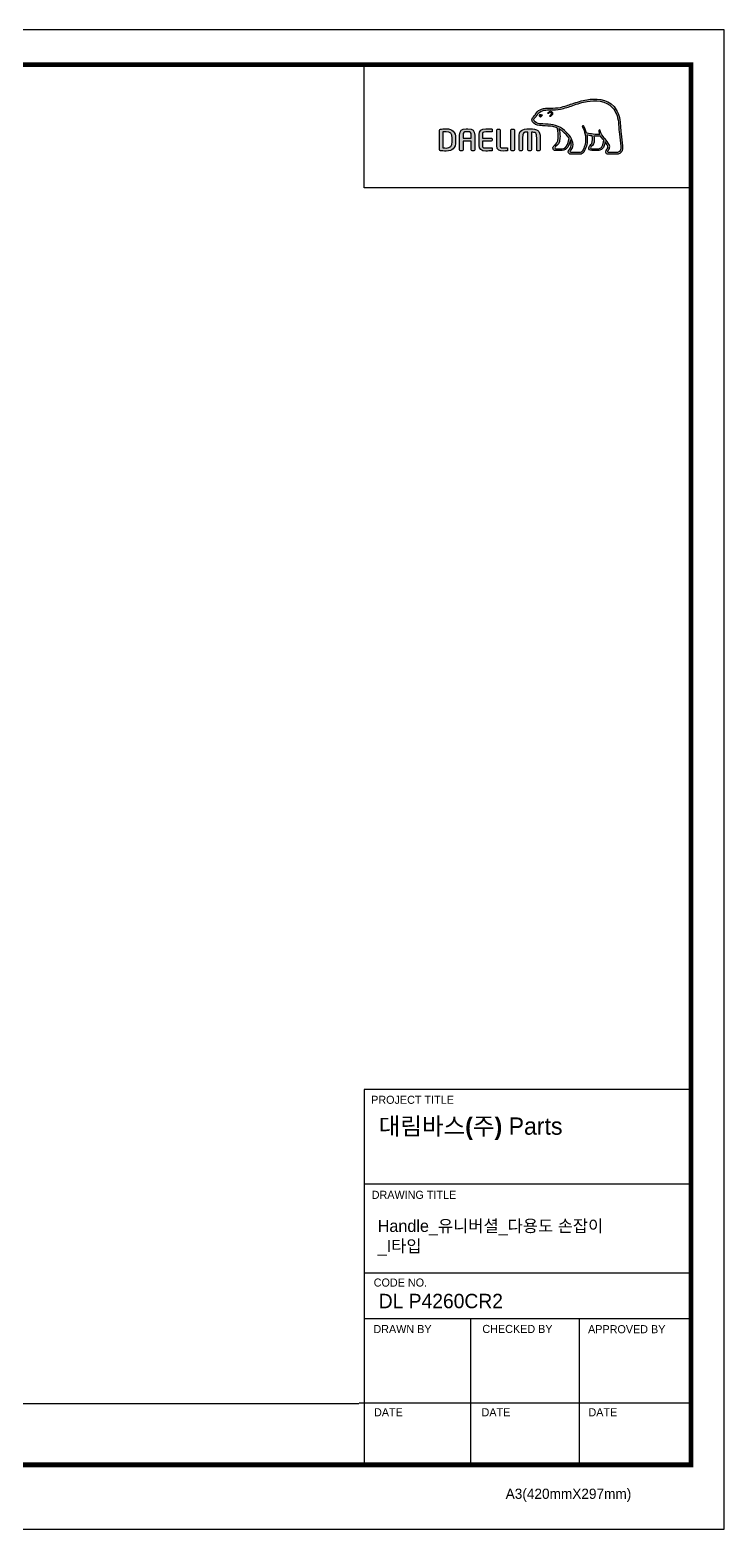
# Model space of a CAD drawing. Extents: x 0 to 3255, y 0 to 2385.
# Drawn here: x 2150 to 3255, y 0 to 2385 of the extents above; entities that cross this region are included whole.
import ezdxf

# ---------------------------------------------------------------- set-up
doc = ezdxf.new("R2010")
doc.units = 0
doc.header["$LTSCALE"] = 10
doc.header["$MEASUREMENT"] = 0
doc.layers.get('0').update_dxf_attribs({"linetype": 'CONTINUOUS'})
doc.layers.add('레이어 1', color=7, linetype='CONTINUOUS')
doc.styles.add('Daelim Dimension', font='')
doc.styles.get('Daelim Dimension').set_extended_font_data('나눔고딕')

msp = doc.modelspace()

# ---------------------------------------------------------------- hatches: boundary and pattern name
at = {"layer": '레이어 1'}
h = msp.add_hatch(color=5, dxfattribs=at)
h.dxf.hatch_style = 1
edge = h.paths.add_edge_path(flags=16)
edge.add_spline(control_points=[(3088.8, 2191.9), (3087.4, 2190.3), (3085.6, 2190.3), (3085.5, 2190.3), (3085.5, 2190.3), (3071.2, 2190.3), (3071.2, 2190.3), (3070.7, 2190.3), (3070.3, 2190.4), (3070, 2190.7), (3069.8, 2190.9), (3069.7, 2191.2), (3069.7, 2191.6), (3069.7, 2192.4), (3070.3, 2193.1), (3070.9, 2193.9), (3071.5, 2194.7), (3072.1, 2195.4), (3072.4, 2196.2), (3073.2, 2198.3), (3073.1, 2200.6), (3072.1, 2202.6), (3070.5, 2206.1), (3068, 2209), (3065.5, 2211.7), (3065.5, 2211.7), (3064.7, 2212.6), (3064.7, 2212.6), (3061.6, 2216.1), (3058.3, 2219.7), (3058, 2224.6), (3058, 2225.6), (3057.5, 2226.2), (3056.9, 2226.2), (3056.9, 2226.2), (3056, 2225.7), (3056, 2225.7), (3055.7, 2225.5), (3055.6, 2225.1), (3055.6, 2224.6), (3055.6, 2224.6), (3055.6, 2224.4), (3055.6, 2224.4), (3055.7, 2222.6), (3056.1, 2220.9), (3056.9, 2219.1), (3056.9, 2219.1), (3057, 2218.9), (3057, 2218.9), (3057, 2218.9), (3056.8, 2218.9), (3056.8, 2218.9), (3047.6, 2218.5), (3038.6, 2220.3), (3036, 2220.9), (3034.3, 2227.4), (3031.7, 2231.8), (3031.6, 2232), (3031.4, 2232.3), (3031, 2232.6), (3030.7, 2232.7), (3030.7, 2232.7), (3030, 2232.6), (3029.9, 2232.5), (3029.8, 2232.4), (3029.7, 2232.3), (3029.4, 2231.9), (3029.4, 2231.9), (3029.3, 2231.5), (3029.3, 2231.5), (3029.3, 2231.5), (3029.6, 2230.7), (3029.6, 2230.7), (3029.8, 2230.3), (3034.5, 2222.1), (3034.5, 2211.2), (3034.5, 2204.4), (3032.7, 2198.1), (3029.2, 2192.3), (3028.4, 2190.9), (3027.3, 2190.3), (3025.7, 2190.3), (3025.7, 2190.3), (3011.6, 2190.3), (3011.6, 2190.3), (3011.1, 2190.3), (3010.1, 2190.6), (3010.1, 2191.6), (3010.1, 2192.2), (3010.7, 2193.1), (3011.5, 2194.1), (3017.4, 2200.6), (3014, 2210.8), (3008.4, 2217.5), (3002.9, 2224), (2994.1, 2232.2), (2982.7, 2234.2), (2978.7, 2234.9), (2972, 2235.3), (2966.7, 2235.6), (2966.7, 2235.6), (2961.3, 2235.9), (2961.3, 2235.9), (2958.5, 2236.1), (2953.9, 2237.8), (2952.5, 2240.5), (2951.9, 2241.6), (2952, 2242.7), (2952.7, 2244), (2953.2, 2244.7), (2953.8, 2245.4), (2954.6, 2246.2), (2955.5, 2247.1), (2956.4, 2248), (2957.1, 2249.3), (2957.1, 2249.3), (2957.4, 2249.7), (2957.4, 2249.7), (2960.1, 2254.9), (2965.7, 2257.6), (2974, 2257.8), (2974, 2257.8), (2978.7, 2257.9), (2978.7, 2257.9), (2983.9, 2257.9), (2989.7, 2257.9), (2994.5, 2259), (3001.3, 2260.4), (3008.1, 2262.7), (3014, 2264.8), (3014, 2264.8), (3014.2, 2264.8), (3014.2, 2264.8), (3021.6, 2267.4), (3029.3, 2270), (3037.1, 2271.3), (3049.6, 2273.3), (3066.8, 2273.3), (3077.6, 2261.1), (3082.6, 2255.5), (3085.7, 2247.8), (3086.7, 2238.1), (3086.7, 2238.1), (3086.7, 2238.2), (3086.7, 2238.2), (3086.7, 2238), (3086.8, 2236.9), (3087.3, 2230.8), (3087.4, 2227.9), (3087.5, 2224.8), (3088.3, 2219.2), (3088.3, 2219.2), (3090.5, 2200.3), (3090.5, 2200.3), (3090.5, 2200.3), (3090.6, 2198), (3090.6, 2198), (3090.6, 2195.3), (3090, 2193.2), (3088.8, 2191.9)], knot_values=[0, 0, 0, 0, 1, 1, 1, 2, 2, 2, 3, 3, 3, 4, 4, 4, 5, 5, 5, 6, 6, 6, 7, 7, 7, 8, 8, 8, 9, 9, 9, 10, 10, 10, 11, 11, 11, 12, 12, 12, 13, 13, 13, 14, 14, 14, 15, 15, 15, 16, 16, 16, 17, 17, 17, 18, 18, 18, 19, 19, 19, 20, 20, 20, 21, 21, 21, 22, 22, 22, 23, 23, 23, 24, 24, 24, 25, 25, 25, 26, 26, 26, 27, 27, 27, 28, 28, 28, 29, 29, 29, 30, 30, 30, 31, 31, 31, 32, 32, 32, 33, 33, 33, 34, 34, 34, 35, 35, 35, 36, 36, 36, 37, 37, 37, 38, 38, 38, 39, 39, 39, 40, 40, 40, 41, 41, 41, 42, 42, 42, 43, 43, 43, 44, 44, 44, 45, 45, 45, 46, 46, 46, 47, 47, 47, 48, 48, 48, 49, 49, 49, 50, 50, 50, 51, 51, 51, 52, 52, 52, 53, 53, 53, 53], degree=3, periodic=0)
edge = h.paths.add_edge_path(flags=16)
edge.add_spline(control_points=[(3055.8, 2195.9), (3055.8, 2195.9), (3044.1, 2195.9), (3044.1, 2195.9), (3043.3, 2195.9), (3042.6, 2196.6), (3042.6, 2197.5), (3042.6, 2198.1), (3043.1, 2198.9), (3043.6, 2199.4), (3046, 2201.7), (3048.4, 2204.8), (3048.4, 2210.7), (3048.4, 2210.7), (3048.3, 2213.4), (3048.3, 2213.5), (3048.3, 2213.5), (3047.8, 2216.1), (3047.8, 2216.1), (3047.8, 2216.1), (3047.8, 2216.2), (3047.8, 2216.2), (3047.8, 2216.2), (3048, 2216.2), (3048, 2216.2), (3050.2, 2216.1), (3054.4, 2215.8), (3058.4, 2216), (3059.4, 2214.4), (3061.1, 2212.3), (3063.5, 2209.5), (3063.4, 2208.1), (3062.2, 2195.9), (3055.8, 2195.9)], knot_values=[0, 0, 0, 0, 1, 1, 1, 2, 2, 2, 3, 3, 3, 4, 4, 4, 5, 5, 5, 6, 6, 6, 7, 7, 7, 8, 8, 8, 9, 9, 9, 10, 10, 10, 11, 11, 11, 11], degree=3, periodic=0)
edge = h.paths.add_edge_path(flags=16)
edge.add_spline(control_points=[(2997.3, 2195.9), (2997.3, 2195.9), (2987.1, 2195.9), (2987.1, 2195.9), (2986.4, 2195.9), (2985.5, 2196.6), (2985.5, 2197.5), (2985.5, 2198.1), (2986, 2198.8), (2986.9, 2199.5), (2989.5, 2201.5), (2993.4, 2204.6), (2993.8, 2213.3), (2993.8, 2213.3), (2993.9, 2215.6), (2993.9, 2215.6), (2993.9, 2219.3), (2993, 2223.7), (2992.2, 2227.6), (2992.2, 2227.6), (2992.1, 2228), (2992.1, 2228), (2992.1, 2228), (2992.4, 2227.8), (2992.4, 2227.8), (2994, 2226.8), (3002.3, 2221.2), (3008.2, 2212.8), (3007.7, 2208.9), (3005.5, 2195.9), (2997.3, 2195.9)], knot_values=[0, 0, 0, 0, 1, 1, 1, 2, 2, 2, 3, 3, 3, 4, 4, 4, 5, 5, 5, 6, 6, 6, 7, 7, 7, 8, 8, 8, 9, 9, 9, 10, 10, 10, 10], degree=3, periodic=0)
edge = h.paths.add_edge_path()
edge.add_spline(control_points=[(3093.4, 2200.6), (3093.4, 2200.6), (3091.2, 2219.6), (3091.2, 2219.6), (3090.4, 2225.2), (3090.3, 2228.3), (3090.2, 2230.9), (3090.2, 2230.9), (3089.6, 2238.4), (3089.6, 2238.4), (3088.5, 2248.7), (3085.2, 2257), (3079.8, 2263), (3068.1, 2276.2), (3049.9, 2276.3), (3036.6, 2274.1), (3028.5, 2272.8), (3020.7, 2270.1), (3013.2, 2267.5), (3013.2, 2267.5), (3013, 2267.5), (3013, 2267.5), (3007.1, 2265.5), (3000.4, 2263.2), (2993.9, 2261.8), (2989.4, 2260.8), (2983.8, 2260.8), (2978.8, 2260.8), (2978.8, 2260.8), (2973.9, 2260.7), (2973.9, 2260.7), (2964.5, 2260.5), (2958, 2257.2), (2954.8, 2251), (2954.8, 2251), (2954.6, 2250.7), (2954.6, 2250.7), (2954.1, 2249.8), (2953.3, 2249), (2952.6, 2248.3), (2951.8, 2247.5), (2950.9, 2246.6), (2950.2, 2245.4), (2949.5, 2244.3), (2949.2, 2243.1), (2949.2, 2242), (2949.2, 2241), (2949.4, 2240), (2949.9, 2239.1), (2951.9, 2235.3), (2957.7, 2233.3), (2961.1, 2233.1), (2961.1, 2233.1), (2966.1, 2232.7), (2966.2, 2232.7), (2971.3, 2232.4), (2978.2, 2232), (2982.2, 2231.3), (2984.5, 2230.9), (2987.2, 2230.1), (2989.7, 2228.9), (2989.8, 2228.3), (2991.1, 2222.6), (2991.1, 2215.6), (2991.1, 2215.6), (2991.1, 2213.4), (2991.1, 2213.4), (2990.7, 2206), (2987.5, 2203.4), (2985.1, 2201.6), (2984.9, 2201.4), (2982.8, 2199.6), (2982.6, 2197.5), (2982.5, 2196.3), (2982.9, 2195.3), (2983.6, 2194.5), (2984.4, 2193.6), (2985.6, 2193.2), (2987.1, 2193.2), (2987.1, 2193.2), (2997.3, 2193.2), (2997.3, 2193.2), (3005, 2193.2), (3008.8, 2201.5), (3009.9, 2209.2), (3009.9, 2209.2), (3010, 2210.3), (3010, 2210.3), (3010, 2210.3), (3010.3, 2209.7), (3010.3, 2209.7), (3011.3, 2207.5), (3011.8, 2204.9), (3011.8, 2203), (3011.8, 2200.2), (3011, 2197.8), (3009.4, 2196), (3009, 2195.6), (3006.9, 2193.5), (3006.9, 2191.4), (3006.9, 2191.4), (3006.9, 2191), (3006.9, 2191), (3007.2, 2188.5), (3009.2, 2187.4), (3011.1, 2187.4), (3011.1, 2187.4), (3025.7, 2187.4), (3025.7, 2187.4), (3028.3, 2187.4), (3030.4, 2188.6), (3031.7, 2190.8), (3035.4, 2196.9), (3037.3, 2203.6), (3037.3, 2210.6), (3037.3, 2212.8), (3037.1, 2215.1), (3036.7, 2217.5), (3036.7, 2217.5), (3036.6, 2217.7), (3036.6, 2217.7), (3036.6, 2217.7), (3036.8, 2217.7), (3036.8, 2217.7), (3038.6, 2217.4), (3041.4, 2216.9), (3044.9, 2216.5), (3044.9, 2216.5), (3045, 2216.5), (3045, 2216.5), (3045, 2216.5), (3045.4, 2213.8), (3045.4, 2213.8), (3045.4, 2213.8), (3045.5, 2213.2), (3045.5, 2213.2), (3045.5, 2213.2), (3045.7, 2210.8), (3045.7, 2210.8), (3045.7, 2205.2), (3043.1, 2202.7), (3041.7, 2201.4), (3041.7, 2201.4), (3039.8, 2199.4), (3039.6, 2197.7), (3039.6, 2197.7), (3039.5, 2197.1), (3039.5, 2197.1), (3039.5, 2196.6), (3039.6, 2195.5), (3040.6, 2194.5), (3041.4, 2193.7), (3042.7, 2193.2), (3044.5, 2193.2), (3044.5, 2193.2), (3055.8, 2193.2), (3055.8, 2193.2), (3062.7, 2193.2), (3064.7, 2202), (3065.6, 2206.9), (3065.6, 2206.9), (3065.6, 2207.4), (3065.6, 2207.4), (3065.6, 2207.4), (3065.9, 2207), (3065.9, 2207), (3067.5, 2205), (3068.8, 2202.7), (3069.5, 2201.3), (3069.9, 2200.6), (3070.1, 2199.8), (3070.1, 2199), (3070.1, 2199), (3069.8, 2197.3), (3069.8, 2197.3), (3069.5, 2196.4), (3068.9, 2195.6), (3068.3, 2194.8), (3067.5, 2193.7), (3066.6, 2192.5), (3066.6, 2191.1), (3066.6, 2191.1), (3066.6, 2190.3), (3066.6, 2190.3), (3067.1, 2188.4), (3068.6, 2187.4), (3071, 2187.4), (3071, 2187.4), (3085.5, 2187.4), (3085.5, 2187.4), (3085.8, 2187.4), (3088.7, 2187.5), (3090.9, 2189.9), (3092.7, 2191.8), (3093.5, 2194.4), (3093.5, 2197.9), (3093.5, 2197.9), (3093.4, 2200.5), (3093.4, 2200.6)], knot_values=[0, 0, 0, 0, 1, 1, 1, 2, 2, 2, 3, 3, 3, 4, 4, 4, 5, 5, 5, 6, 6, 6, 7, 7, 7, 8, 8, 8, 9, 9, 9, 10, 10, 10, 11, 11, 11, 12, 12, 12, 13, 13, 13, 14, 14, 14, 15, 15, 15, 16, 16, 16, 17, 17, 17, 18, 18, 18, 19, 19, 19, 20, 20, 20, 21, 21, 21, 22, 22, 22, 23, 23, 23, 24, 24, 24, 25, 25, 25, 26, 26, 26, 27, 27, 27, 28, 28, 28, 29, 29, 29, 30, 30, 30, 31, 31, 31, 32, 32, 32, 33, 33, 33, 34, 34, 34, 35, 35, 35, 36, 36, 36, 37, 37, 37, 38, 38, 38, 39, 39, 39, 40, 40, 40, 41, 41, 41, 42, 42, 42, 43, 43, 43, 44, 44, 44, 45, 45, 45, 46, 46, 46, 47, 47, 47, 48, 48, 48, 49, 49, 49, 50, 50, 50, 51, 51, 51, 52, 52, 52, 53, 53, 53, 54, 54, 54, 55, 55, 55, 56, 56, 56, 57, 57, 57, 58, 58, 58, 59, 59, 59, 60, 60, 60, 61, 61, 61, 62, 62, 62, 63, 63, 63, 64, 64, 64, 65, 65, 65, 66, 66, 66, 66], degree=3, periodic=0)
edge = h.paths.add_edge_path(flags=0)
edge.add_spline(control_points=[(2960.8, 2249.6), (2960.8, 2249.6), (2963, 2250.6), (2965.6, 2249.6), (2965.6, 2249.6), (2965.9, 2249.4), (2965.5, 2248.8), (2964.2, 2247.1), (2962.9, 2246.8), (2962.9, 2246.8), (2962.9, 2246.8), (2962, 2246.4), (2961.5, 2247.1), (2960.5, 2248.3), (2960.5, 2249), (2960.5, 2249), (2960.5, 2249), (2960.3, 2249.5), (2960.8, 2249.6)], knot_values=[0, 0, 0, 0, 1, 1, 1, 2, 2, 2, 3, 3, 3, 4, 4, 4, 5, 5, 5, 6, 6, 6, 6], degree=3, periodic=0)
edge = h.paths.add_edge_path(flags=0)
edge.add_spline(control_points=[(2974.8, 2253.5), (2974.5, 2253.2), (2974.5, 2252.6), (2974.8, 2252.3), (2975.1, 2252), (2975.7, 2252.1), (2976, 2252.4), (2976.2, 2252.6), (2977.9, 2254.7), (2979.4, 2253.6), (2980, 2253.2), (2980.2, 2252.7), (2980.1, 2251.9), (2980, 2250.8), (2979, 2249.5), (2978.3, 2249), (2977.9, 2248.8), (2977.6, 2248.3), (2977.8, 2247.9), (2978, 2247.4), (2978.5, 2247.3), (2978.9, 2247.5), (2980.2, 2248.1), (2981.8, 2250.1), (2982, 2252), (2982.1, 2253.3), (2981.5, 2254.4), (2980.5, 2255.1), (2978.3, 2256.7), (2975.7, 2254.5), (2974.8, 2253.5)], knot_values=[0, 0, 0, 0, 1, 1, 1, 2, 2, 2, 3, 3, 3, 4, 4, 4, 5, 5, 5, 6, 6, 6, 7, 7, 7, 8, 8, 8, 9, 9, 9, 10, 10, 10, 10], degree=3, periodic=0)
edge = h.paths.add_edge_path(flags=0)
edge.add_spline(control_points=[(2974.5, 2252), (2974.5, 2252), (2974.5, 2252), (2974.5, 2252), (2974.5, 2252), (2974.5, 2252), (2974.5, 2252)], knot_values=[0, 0, 0, 0, 1, 1, 1, 2, 2, 2, 2], degree=3, periodic=0)
h = msp.add_hatch(color=5, dxfattribs=at)
h.dxf.hatch_style = 2
edge = h.paths.add_edge_path()
edge.add_spline(control_points=[(2960.8, 2249.6), (2960.8, 2249.6), (2963, 2250.6), (2965.6, 2249.6), (2965.6, 2249.6), (2965.9, 2249.4), (2965.5, 2248.8), (2964.2, 2247.1), (2962.9, 2246.8), (2962.9, 2246.8), (2962.9, 2246.8), (2962, 2246.4), (2961.5, 2247.1), (2960.5, 2248.3), (2960.5, 2249), (2960.5, 2249), (2960.5, 2249), (2960.3, 2249.5), (2960.8, 2249.6)], knot_values=[0, 0, 0, 0, 1, 1, 1, 2, 2, 2, 3, 3, 3, 4, 4, 4, 5, 5, 5, 6, 6, 6, 6], degree=3, periodic=0)
h = msp.add_hatch(color=5, dxfattribs=at)
h.dxf.hatch_style = 2
edge = h.paths.add_edge_path()
edge.add_spline(control_points=[(2974.8, 2253.5), (2974.5, 2253.2), (2974.5, 2252.6), (2974.8, 2252.3), (2975.1, 2252), (2975.7, 2252.1), (2976, 2252.4), (2976.2, 2252.6), (2977.9, 2254.7), (2979.4, 2253.6), (2980, 2253.2), (2980.2, 2252.7), (2980.1, 2251.9), (2980, 2250.8), (2979, 2249.5), (2978.3, 2249), (2977.9, 2248.8), (2977.6, 2248.3), (2977.8, 2247.9), (2978, 2247.4), (2978.5, 2247.3), (2978.9, 2247.5), (2980.2, 2248.1), (2981.8, 2250.1), (2982, 2252), (2982.1, 2253.3), (2981.5, 2254.4), (2980.5, 2255.1), (2978.3, 2256.7), (2975.7, 2254.5), (2974.8, 2253.5)], knot_values=[0, 0, 0, 0, 1, 1, 1, 2, 2, 2, 3, 3, 3, 4, 4, 4, 5, 5, 5, 6, 6, 6, 7, 7, 7, 8, 8, 8, 9, 9, 9, 10, 10, 10, 10], degree=3, periodic=0)
h = msp.add_hatch(color=5, dxfattribs=at)
h.dxf.hatch_style = 2
edge = h.paths.add_edge_path()
edge.add_spline(control_points=[(2822.1, 2207), (2822.1, 2200.4), (2819.1, 2197.2), (2812.8, 2197.2), (2812.8, 2197.2), (2808.6, 2197.3), (2807.5, 2197.3), (2807.5, 2197.3), (2807.5, 2222.7), (2807.5, 2222.7), (2809.7, 2222.9), (2812.8, 2223), (2812.8, 2223), (2819.2, 2223), (2822.1, 2219.9), (2822.1, 2213.1), (2822.1, 2213.1), (2822.1, 2207), (2822.1, 2207)], knot_values=[0, 0, 0, 0, 1, 1, 1, 2, 2, 2, 3, 3, 3, 4, 4, 4, 5, 5, 5, 6, 6, 6, 6], degree=3, periodic=0)
edge = h.paths.add_edge_path()
edge.add_spline(control_points=[(2812.8, 2227.7), (2809.4, 2227.7), (2804.9, 2227.5), (2803.4, 2227.3), (2802.5, 2227.1), (2801.9, 2226.4), (2801.9, 2225.5), (2801.9, 2225.5), (2801.9, 2194.6), (2801.9, 2194.6), (2801.9, 2193.6), (2802.5, 2193), (2803.5, 2192.8), (2804.9, 2192.6), (2809.3, 2192.4), (2812.8, 2192.4), (2822.5, 2192.4), (2827.6, 2197.5), (2827.6, 2207), (2827.6, 2207), (2827.6, 2213.1), (2827.6, 2213.1), (2827.6, 2222.7), (2822.5, 2227.7), (2812.8, 2227.7)], knot_values=[0, 0, 0, 0, 1, 1, 1, 2, 2, 2, 3, 3, 3, 4, 4, 4, 5, 5, 5, 6, 6, 6, 7, 7, 7, 8, 8, 8, 8], degree=3, periodic=0)
h = msp.add_hatch(color=5, dxfattribs=at)
h.dxf.hatch_style = 2
edge = h.paths.add_edge_path()
edge.add_spline(control_points=[(2852.5, 2213.1), (2852.5, 2213.1), (2839.5, 2213.1), (2839.5, 2213.1), (2839.5, 2213.6), (2839.5, 2217.8), (2839.5, 2217.8), (2839.5, 2222.1), (2840.8, 2222.9), (2844.6, 2222.9), (2844.6, 2222.9), (2847.3, 2222.9), (2847.3, 2222.9), (2851.2, 2222.9), (2852.5, 2222.1), (2852.5, 2217.8), (2852.5, 2217.8), (2852.5, 2213.6), (2852.5, 2213.1)], knot_values=[0, 0, 0, 0, 1, 1, 1, 2, 2, 2, 3, 3, 3, 4, 4, 4, 5, 5, 5, 6, 6, 6, 6], degree=3, periodic=0)
edge = h.paths.add_edge_path()
edge.add_spline(control_points=[(2847.3, 2227.7), (2847.3, 2227.7), (2844.6, 2227.7), (2844.6, 2227.7), (2837.3, 2227.7), (2834, 2224.7), (2834, 2217.8), (2834, 2217.8), (2834, 2194.2), (2834, 2194.2), (2834, 2193.4), (2834.6, 2192.7), (2835.4, 2192.7), (2835.4, 2192.7), (2838, 2192.7), (2838, 2192.7), (2838.9, 2192.7), (2839.5, 2193.5), (2839.5, 2194.2), (2839.5, 2194.2), (2839.5, 2207.8), (2839.5, 2208.3), (2839.5, 2208.3), (2852.5, 2208.3), (2852.5, 2208.3), (2852.5, 2207.8), (2852.5, 2194.2), (2852.5, 2194.2), (2852.5, 2193.4), (2853.2, 2192.7), (2854, 2192.7), (2854, 2192.7), (2856.5, 2192.7), (2856.5, 2192.7), (2857.4, 2192.7), (2858, 2193.5), (2858, 2194.2), (2858, 2194.2), (2858, 2217.8), (2858, 2217.8), (2858, 2224.7), (2854.7, 2227.7), (2847.3, 2227.7)], knot_values=[0, 0, 0, 0, 1, 1, 1, 2, 2, 2, 3, 3, 3, 4, 4, 4, 5, 5, 5, 6, 6, 6, 7, 7, 7, 8, 8, 8, 9, 9, 9, 10, 10, 10, 11, 11, 11, 12, 12, 12, 13, 13, 13, 14, 14, 14, 14], degree=3, periodic=0)
h = msp.add_hatch(color=5, dxfattribs=at)
h.dxf.hatch_style = 2
edge = h.paths.add_edge_path()
edge.add_spline(control_points=[(2865, 2218.7), (2865, 2218.7), (2865, 2201.4), (2865, 2201.4), (2865, 2195.3), (2868.5, 2192.4), (2875.6, 2192.4), (2878.8, 2192.4), (2883, 2192.5), (2884.7, 2192.6), (2884.7, 2192.6), (2885.6, 2192.7), (2885.6, 2192.7), (2885.6, 2192.7), (2885.8, 2192.7), (2885.8, 2192.7), (2885.8, 2192.7), (2885.8, 2197.4), (2885.8, 2197.4), (2885.8, 2197.4), (2875.6, 2197.4), (2875.6, 2197.4), (2870.5, 2197.4), (2870.5, 2198.8), (2870.5, 2201.4), (2870.5, 2201.4), (2870.5, 2207.8), (2870.5, 2208.3), (2871.1, 2208.3), (2884.2, 2208.3), (2884.2, 2208.3), (2885.1, 2208.3), (2885.8, 2209), (2885.8, 2209.9), (2885.8, 2209.9), (2885.8, 2211.6), (2885.8, 2211.6), (2885.8, 2212.4), (2885.1, 2213.1), (2884.2, 2213.1), (2884.2, 2213.1), (2871.1, 2213.1), (2870.5, 2213.1), (2870.5, 2213.6), (2870.5, 2218.7), (2870.5, 2218.7), (2870.5, 2221.3), (2870.5, 2222.8), (2875.6, 2222.8), (2875.6, 2222.8), (2885.8, 2222.7), (2885.8, 2222.7), (2885.8, 2222.7), (2885.8, 2227.4), (2885.8, 2227.4), (2885.8, 2227.4), (2884.7, 2227.5), (2884.7, 2227.5), (2882.7, 2227.6), (2878.2, 2227.7), (2875.6, 2227.7), (2868.5, 2227.7), (2865, 2224.8), (2865, 2218.7)], knot_values=[0, 0, 0, 0, 1, 1, 1, 2, 2, 2, 3, 3, 3, 4, 4, 4, 5, 5, 5, 6, 6, 6, 7, 7, 7, 8, 8, 8, 9, 9, 9, 10, 10, 10, 11, 11, 11, 12, 12, 12, 13, 13, 13, 14, 14, 14, 15, 15, 15, 16, 16, 16, 17, 17, 17, 18, 18, 18, 19, 19, 19, 20, 20, 20, 21, 21, 21, 21], degree=3, periodic=0)
h = msp.add_hatch(color=5, dxfattribs=at)
h.dxf.hatch_style = 2
edge = h.paths.add_edge_path()
edge.add_spline(control_points=[(2894.7, 2227.4), (2893.8, 2227.4), (2893.1, 2226.7), (2893.1, 2225.9), (2893.1, 2225.9), (2893.1, 2201.4), (2893.1, 2201.4), (2893.1, 2193.4), (2898.5, 2192.4), (2903.3, 2192.4), (2906.8, 2192.4), (2907.7, 2192.5), (2908.7, 2192.7), (2908.7, 2192.7), (2909.3, 2192.8), (2909.3, 2192.8), (2909.3, 2192.8), (2910.1, 2192.9), (2910.1, 2192.9), (2910.1, 2192.9), (2910.3, 2192.9), (2910.3, 2192.9), (2910.3, 2192.9), (2910.3, 2197.4), (2910.3, 2197.4), (2910.3, 2197.4), (2903.3, 2197.4), (2903.3, 2197.4), (2898.6, 2197.4), (2898.6, 2199.1), (2898.6, 2200.9), (2898.6, 2200.9), (2898.6, 2225.9), (2898.6, 2225.9), (2898.6, 2226.7), (2897.9, 2227.4), (2897, 2227.4), (2897, 2227.4), (2894.7, 2227.4), (2894.7, 2227.4)], knot_values=[0, 0, 0, 0, 1, 1, 1, 2, 2, 2, 3, 3, 3, 4, 4, 4, 5, 5, 5, 6, 6, 6, 7, 7, 7, 8, 8, 8, 9, 9, 9, 10, 10, 10, 11, 11, 11, 12, 12, 12, 13, 13, 13, 13], degree=3, periodic=0)
h = msp.add_hatch(color=5, dxfattribs=at)
h.dxf.hatch_style = 2
edge = h.paths.add_edge_path()
edge.add_spline(control_points=[(2917.1, 2227.4), (2916.2, 2227.4), (2915.7, 2226.7), (2915.7, 2225.9), (2915.7, 2225.9), (2915.7, 2194.2), (2915.7, 2194.2), (2915.7, 2193.4), (2916.3, 2192.7), (2917.1, 2192.7), (2917.1, 2192.7), (2919.7, 2192.7), (2919.7, 2192.7), (2920.6, 2192.7), (2921.2, 2193.5), (2921.2, 2194.2), (2921.2, 2194.2), (2921.2, 2225.9), (2921.2, 2225.9), (2921.2, 2226.8), (2920.5, 2227.4), (2919.7, 2227.4), (2919.7, 2227.4), (2917.1, 2227.4), (2917.1, 2227.4)], knot_values=[0, 0, 0, 0, 1, 1, 1, 2, 2, 2, 3, 3, 3, 4, 4, 4, 5, 5, 5, 6, 6, 6, 7, 7, 7, 8, 8, 8, 8], degree=3, periodic=0)
h = msp.add_hatch(color=5, dxfattribs=at)
h.dxf.hatch_style = 2
edge = h.paths.add_edge_path()
edge.add_spline(control_points=[(2928.6, 2213.7), (2928.6, 2213.7), (2928.6, 2194.2), (2928.6, 2194.2), (2928.6, 2193.4), (2929.3, 2192.7), (2930.1, 2192.7), (2930.1, 2192.7), (2932.7, 2192.7), (2932.7, 2192.7), (2933.6, 2192.7), (2934.2, 2193.5), (2934.2, 2194.2), (2934.2, 2194.2), (2934.2, 2213.3), (2934.2, 2213.3), (2934.2, 2221.7), (2935.6, 2222.5), (2942.7, 2222.5), (2942.7, 2222), (2942.7, 2194.2), (2942.7, 2194.2), (2942.7, 2193.4), (2943.3, 2192.7), (2944.1, 2192.7), (2944.1, 2192.7), (2946.7, 2192.7), (2946.7, 2192.7), (2947.6, 2192.7), (2948.2, 2193.5), (2948.2, 2194.2), (2948.2, 2194.2), (2948.2, 2221.9), (2948.2, 2222.4), (2951.5, 2222.4), (2953.8, 2222.1), (2955.1, 2220.9), (2956.4, 2219.6), (2956.7, 2217.1), (2956.7, 2213.3), (2956.7, 2213.3), (2956.7, 2194.2), (2956.7, 2194.2), (2956.7, 2193.4), (2957.4, 2192.7), (2958.2, 2192.7), (2958.2, 2192.7), (2960.8, 2192.7), (2960.8, 2192.7), (2961.7, 2192.7), (2962.2, 2193.5), (2962.2, 2194.2), (2962.2, 2194.2), (2962.2, 2213.7), (2962.2, 2213.7), (2962.2, 2225.6), (2958.1, 2227.6), (2945.5, 2227.6), (2932.8, 2227.6), (2928.6, 2225.6), (2928.6, 2213.7)], knot_values=[0, 0, 0, 0, 1, 1, 1, 2, 2, 2, 3, 3, 3, 4, 4, 4, 5, 5, 5, 6, 6, 6, 7, 7, 7, 8, 8, 8, 9, 9, 9, 10, 10, 10, 11, 11, 11, 12, 12, 12, 13, 13, 13, 14, 14, 14, 15, 15, 15, 16, 16, 16, 17, 17, 17, 18, 18, 18, 19, 19, 19, 20, 20, 20, 20], degree=3, periodic=0)

# ---------------------------------------------------------------- linework, layer by layer
at = {"color": 5, "ltscale": 0.5}
for p, q in [((2682.1, 2133.7), (2682.1, 2329.6)), ((2682.1, 699.1), (2682.1, 99))]:
    msp.add_line(p, q, dxfattribs=at)
at = {"color": 5}
for p, q in [((2996.9, 2193.2), (2996.9, 2193.2)), ((52.3, 199.8), (2673.3, 199.8))]:
    msp.add_line(p, q, dxfattribs=at)
at = {"color": 5, "ltscale": 40}
for p, q in [((3202.3, 2133.7), (2682.1, 2133.7)), ((3202.3, 699.1), (2682.1, 699.1)), ((3202.3, 548.8), (2682.1, 548.8)), ((3202.3, 548.8), (2682.1, 548.8)), ((3202.3, 407.3), (2682.1, 407.3)), ((3202.3, 407.3), (2682.1, 407.3)), ((3202.3, 334.4), (2682.1, 334.4)), ((3202.3, 334.4), (2682.1, 334.4)), ((2851.1, 334.4), (2851.1, 102.1)), ((3024.5, 334.4), (3024.5, 102.1)), ((3202.3, 200.2), (2673.9, 200.2)), ((3202.3, 200.2), (2686.2, 200.2)), ((3202.3, 102.1), (2756.5, 102.1))]:
    msp.add_line(p, q, dxfattribs=at)
at = {"ltscale": 0.5}
msp.add_lwpolyline([(0, 0), (3255, 0), (3255, 2385), (0, 2385)], close=True, dxfattribs=at)
at = {"color": 5, "linetype": 'ByBlock', "lineweight": 200, "const_width": 7.5}
msp.add_lwpolyline([(52.3, 102.1), (3202.3, 102.1), (3202.3, 2329.6), (52.3, 2329.6)], close=True, dxfattribs=at)
at = {"layer": '레이어 1', "color": 5}
for points, knots in [([(3093.4, 2200.6), (3093.4, 2200.6), (3091.2, 2219.6), (3091.2, 2219.6), (3090.4, 2225.2), (3090.3, 2228.3), (3090.2, 2230.9), (3090.2, 2230.9), (3089.6, 2238.4), (3089.6, 2238.4), (3088.5, 2248.7), (3085.2, 2257), (3079.8, 2263), (3068.1, 2276.2), (3049.9, 2276.3), (3036.6, 2274.1), (3028.5, 2272.8), (3020.7, 2270.1), (3013.2, 2267.5), (3013.2, 2267.5), (3013, 2267.5), (3013, 2267.5), (3007.1, 2265.5), (3000.4, 2263.2), (2993.9, 2261.8), (2989.4, 2260.8), (2983.8, 2260.8), (2978.8, 2260.8), (2978.8, 2260.8), (2973.9, 2260.7), (2973.9, 2260.7), (2964.5, 2260.5), (2958, 2257.2), (2954.8, 2251), (2954.8, 2251), (2954.6, 2250.7), (2954.6, 2250.7), (2954.1, 2249.8), (2953.3, 2249), (2952.6, 2248.3), (2951.8, 2247.5), (2950.9, 2246.6), (2950.2, 2245.4), (2949.5, 2244.3), (2949.2, 2243.1), (2949.2, 2242), (2949.2, 2241), (2949.4, 2240), (2949.9, 2239.1), (2951.9, 2235.3), (2957.7, 2233.3), (2961.1, 2233.1), (2961.1, 2233.1), (2966.1, 2232.7), (2966.2, 2232.7), (2971.3, 2232.4), (2978.2, 2232), (2982.2, 2231.3), (2984.5, 2230.9), (2987.2, 2230.1), (2989.7, 2228.9), (2989.8, 2228.3), (2991.1, 2222.6), (2991.1, 2215.6), (2991.1, 2215.6), (2991.1, 2213.4), (2991.1, 2213.4), (2990.7, 2206), (2987.5, 2203.4), (2985.1, 2201.6), (2984.9, 2201.4), (2982.8, 2199.6), (2982.6, 2197.5), (2982.5, 2196.3), (2982.9, 2195.3), (2983.6, 2194.5), (2984.4, 2193.6), (2985.6, 2193.2), (2987.1, 2193.2), (2987.1, 2193.2), (2997.3, 2193.2), (2997.3, 2193.2), (3005, 2193.2), (3008.8, 2201.5), (3009.9, 2209.2), (3009.9, 2209.2), (3010, 2210.3), (3010, 2210.3), (3010, 2210.3), (3010.3, 2209.7), (3010.3, 2209.7), (3011.3, 2207.5), (3011.8, 2204.9), (3011.8, 2203), (3011.8, 2200.2), (3011, 2197.8), (3009.4, 2196), (3009, 2195.6), (3006.9, 2193.5), (3006.9, 2191.4), (3006.9, 2191.4), (3006.9, 2191), (3006.9, 2191), (3007.2, 2188.5), (3009.2, 2187.4), (3011.1, 2187.4), (3011.1, 2187.4), (3025.7, 2187.4), (3025.7, 2187.4), (3028.3, 2187.4), (3030.4, 2188.6), (3031.7, 2190.8), (3035.4, 2196.9), (3037.3, 2203.6), (3037.3, 2210.6), (3037.3, 2212.8), (3037.1, 2215.1), (3036.7, 2217.5), (3036.7, 2217.5), (3036.6, 2217.7), (3036.6, 2217.7), (3036.6, 2217.7), (3036.8, 2217.7), (3036.8, 2217.7), (3038.6, 2217.4), (3041.4, 2216.9), (3044.9, 2216.5), (3044.9, 2216.5), (3045, 2216.5), (3045, 2216.5), (3045, 2216.5), (3045.4, 2213.8), (3045.4, 2213.8), (3045.4, 2213.8), (3045.5, 2213.2), (3045.5, 2213.2), (3045.5, 2213.2), (3045.7, 2210.8), (3045.7, 2210.8), (3045.7, 2205.2), (3043.1, 2202.7), (3041.7, 2201.4), (3041.7, 2201.4), (3039.8, 2199.4), (3039.6, 2197.7), (3039.6, 2197.7), (3039.5, 2197.1), (3039.5, 2197.1), (3039.5, 2196.6), (3039.6, 2195.5), (3040.6, 2194.5), (3041.4, 2193.7), (3042.7, 2193.2), (3044.5, 2193.2), (3044.5, 2193.2), (3055.8, 2193.2), (3055.8, 2193.2), (3062.7, 2193.2), (3064.7, 2202), (3065.6, 2206.9), (3065.6, 2206.9), (3065.6, 2207.4), (3065.6, 2207.4), (3065.6, 2207.4), (3065.9, 2207), (3065.9, 2207), (3067.5, 2205), (3068.8, 2202.7), (3069.5, 2201.3), (3069.9, 2200.6), (3070.1, 2199.8), (3070.1, 2199), (3070.1, 2199), (3069.8, 2197.3), (3069.8, 2197.3), (3069.5, 2196.4), (3068.9, 2195.6), (3068.3, 2194.8), (3067.5, 2193.7), (3066.6, 2192.5), (3066.6, 2191.1), (3066.6, 2191.1), (3066.6, 2190.3), (3066.6, 2190.3), (3067.1, 2188.4), (3068.6, 2187.4), (3071, 2187.4), (3071, 2187.4), (3085.5, 2187.4), (3085.5, 2187.4), (3085.8, 2187.4), (3088.7, 2187.5), (3090.9, 2189.9), (3092.7, 2191.8), (3093.5, 2194.4), (3093.5, 2197.9), (3093.5, 2197.9), (3093.4, 2200.5), (3093.4, 2200.6)], [0, 0, 0, 0, 1, 1, 1, 2, 2, 2, 3, 3, 3, 4, 4, 4, 5, 5, 5, 6, 6, 6, 7, 7, 7, 8, 8, 8, 9, 9, 9, 10, 10, 10, 11, 11, 11, 12, 12, 12, 13, 13, 13, 14, 14, 14, 15, 15, 15, 16, 16, 16, 17, 17, 17, 18, 18, 18, 19, 19, 19, 20, 20, 20, 21, 21, 21, 22, 22, 22, 23, 23, 23, 24, 24, 24, 25, 25, 25, 26, 26, 26, 27, 27, 27, 28, 28, 28, 29, 29, 29, 30, 30, 30, 31, 31, 31, 32, 32, 32, 33, 33, 33, 34, 34, 34, 35, 35, 35, 36, 36, 36, 37, 37, 37, 38, 38, 38, 39, 39, 39, 40, 40, 40, 41, 41, 41, 42, 42, 42, 43, 43, 43, 44, 44, 44, 45, 45, 45, 46, 46, 46, 47, 47, 47, 48, 48, 48, 49, 49, 49, 50, 50, 50, 51, 51, 51, 52, 52, 52, 53, 53, 53, 54, 54, 54, 55, 55, 55, 56, 56, 56, 57, 57, 57, 58, 58, 58, 59, 59, 59, 60, 60, 60, 61, 61, 61, 62, 62, 62, 63, 63, 63, 64, 64, 64, 65, 65, 65, 66, 66, 66, 66]), ([(2960.8, 2249.6), (2960.8, 2249.6), (2963, 2250.6), (2965.6, 2249.6), (2965.6, 2249.6), (2965.9, 2249.4), (2965.5, 2248.8), (2964.2, 2247.1), (2962.9, 2246.8), (2962.9, 2246.8), (2962.9, 2246.8), (2962, 2246.4), (2961.5, 2247.1), (2960.5, 2248.3), (2960.5, 2249), (2960.5, 2249), (2960.5, 2249), (2960.3, 2249.5), (2960.8, 2249.6)], [0, 0, 0, 0, 1, 1, 1, 2, 2, 2, 3, 3, 3, 4, 4, 4, 5, 5, 5, 6, 6, 6, 6]), ([(2974.8, 2253.5), (2974.5, 2253.2), (2974.5, 2252.6), (2974.8, 2252.3), (2975.1, 2252), (2975.7, 2252.1), (2976, 2252.4), (2976.2, 2252.6), (2977.9, 2254.7), (2979.4, 2253.6), (2980, 2253.2), (2980.2, 2252.7), (2980.1, 2251.9), (2980, 2250.8), (2979, 2249.5), (2978.3, 2249), (2977.9, 2248.8), (2977.6, 2248.3), (2977.8, 2247.9), (2978, 2247.4), (2978.5, 2247.3), (2978.9, 2247.5), (2980.2, 2248.1), (2981.8, 2250.1), (2982, 2252), (2982.1, 2253.3), (2981.5, 2254.4), (2980.5, 2255.1), (2978.3, 2256.7), (2975.7, 2254.5), (2974.8, 2253.5)], [0, 0, 0, 0, 1, 1, 1, 2, 2, 2, 3, 3, 3, 4, 4, 4, 5, 5, 5, 6, 6, 6, 7, 7, 7, 8, 8, 8, 9, 9, 9, 10, 10, 10, 10]), ([(2974.5, 2252), (2974.5, 2252), (2974.5, 2252), (2974.5, 2252), (2974.5, 2252), (2974.5, 2252), (2974.5, 2252)], [0, 0, 0, 0, 1, 1, 1, 2, 2, 2, 2]), ([(2812.8, 2227.7), (2809.4, 2227.7), (2804.9, 2227.5), (2803.4, 2227.3), (2802.5, 2227.1), (2801.9, 2226.4), (2801.9, 2225.5), (2801.9, 2225.5), (2801.9, 2194.6), (2801.9, 2194.6), (2801.9, 2193.6), (2802.5, 2193), (2803.5, 2192.8), (2804.9, 2192.6), (2809.3, 2192.4), (2812.8, 2192.4), (2822.5, 2192.4), (2827.6, 2197.5), (2827.6, 2207), (2827.6, 2207), (2827.6, 2213.1), (2827.6, 2213.1), (2827.6, 2222.7), (2822.5, 2227.7), (2812.8, 2227.7)], [0, 0, 0, 0, 1, 1, 1, 2, 2, 2, 3, 3, 3, 4, 4, 4, 5, 5, 5, 6, 6, 6, 7, 7, 7, 8, 8, 8, 8]), ([(2822.1, 2207), (2822.1, 2200.4), (2819.1, 2197.2), (2812.8, 2197.2), (2812.8, 2197.2), (2808.6, 2197.3), (2807.5, 2197.3), (2807.5, 2197.3), (2807.5, 2222.7), (2807.5, 2222.7), (2809.7, 2222.9), (2812.8, 2223), (2812.8, 2223), (2819.2, 2223), (2822.1, 2219.9), (2822.1, 2213.1), (2822.1, 2213.1), (2822.1, 2207), (2822.1, 2207)], [0, 0, 0, 0, 1, 1, 1, 2, 2, 2, 3, 3, 3, 4, 4, 4, 5, 5, 5, 6, 6, 6, 6]), ([(2847.3, 2227.7), (2847.3, 2227.7), (2844.6, 2227.7), (2844.6, 2227.7), (2837.3, 2227.7), (2834, 2224.7), (2834, 2217.8), (2834, 2217.8), (2834, 2194.2), (2834, 2194.2), (2834, 2193.4), (2834.6, 2192.7), (2835.4, 2192.7), (2835.4, 2192.7), (2838, 2192.7), (2838, 2192.7), (2838.9, 2192.7), (2839.5, 2193.5), (2839.5, 2194.2), (2839.5, 2194.2), (2839.5, 2207.8), (2839.5, 2208.3), (2839.5, 2208.3), (2852.5, 2208.3), (2852.5, 2208.3), (2852.5, 2207.8), (2852.5, 2194.2), (2852.5, 2194.2), (2852.5, 2193.4), (2853.2, 2192.7), (2854, 2192.7), (2854, 2192.7), (2856.5, 2192.7), (2856.5, 2192.7), (2857.4, 2192.7), (2858, 2193.5), (2858, 2194.2), (2858, 2194.2), (2858, 2217.8), (2858, 2217.8), (2858, 2224.7), (2854.7, 2227.7), (2847.3, 2227.7)], [0, 0, 0, 0, 1, 1, 1, 2, 2, 2, 3, 3, 3, 4, 4, 4, 5, 5, 5, 6, 6, 6, 7, 7, 7, 8, 8, 8, 9, 9, 9, 10, 10, 10, 11, 11, 11, 12, 12, 12, 13, 13, 13, 14, 14, 14, 14]), ([(2852.5, 2213.1), (2852.5, 2213.1), (2839.5, 2213.1), (2839.5, 2213.1), (2839.5, 2213.6), (2839.5, 2217.8), (2839.5, 2217.8), (2839.5, 2222.1), (2840.8, 2222.9), (2844.6, 2222.9), (2844.6, 2222.9), (2847.3, 2222.9), (2847.3, 2222.9), (2851.2, 2222.9), (2852.5, 2222.1), (2852.5, 2217.8), (2852.5, 2217.8), (2852.5, 2213.6), (2852.5, 2213.1)], [0, 0, 0, 0, 1, 1, 1, 2, 2, 2, 3, 3, 3, 4, 4, 4, 5, 5, 5, 6, 6, 6, 6]), ([(2865, 2218.7), (2865, 2218.7), (2865, 2201.4), (2865, 2201.4), (2865, 2195.3), (2868.5, 2192.4), (2875.6, 2192.4), (2878.8, 2192.4), (2883, 2192.5), (2884.7, 2192.6), (2884.7, 2192.6), (2885.6, 2192.7), (2885.6, 2192.7), (2885.6, 2192.7), (2885.8, 2192.7), (2885.8, 2192.7), (2885.8, 2192.7), (2885.8, 2197.4), (2885.8, 2197.4), (2885.8, 2197.4), (2875.6, 2197.4), (2875.6, 2197.4), (2870.5, 2197.4), (2870.5, 2198.8), (2870.5, 2201.4), (2870.5, 2201.4), (2870.5, 2207.8), (2870.5, 2208.3), (2871.1, 2208.3), (2884.2, 2208.3), (2884.2, 2208.3), (2885.1, 2208.3), (2885.8, 2209), (2885.8, 2209.9), (2885.8, 2209.9), (2885.8, 2211.6), (2885.8, 2211.6), (2885.8, 2212.4), (2885.1, 2213.1), (2884.2, 2213.1), (2884.2, 2213.1), (2871.1, 2213.1), (2870.5, 2213.1), (2870.5, 2213.6), (2870.5, 2218.7), (2870.5, 2218.7), (2870.5, 2221.3), (2870.5, 2222.8), (2875.6, 2222.8), (2875.6, 2222.8), (2885.8, 2222.7), (2885.8, 2222.7), (2885.8, 2222.7), (2885.8, 2227.4), (2885.8, 2227.4), (2885.8, 2227.4), (2884.7, 2227.5), (2884.7, 2227.5), (2882.7, 2227.6), (2878.2, 2227.7), (2875.6, 2227.7), (2868.5, 2227.7), (2865, 2224.8), (2865, 2218.7)], [0, 0, 0, 0, 1, 1, 1, 2, 2, 2, 3, 3, 3, 4, 4, 4, 5, 5, 5, 6, 6, 6, 7, 7, 7, 8, 8, 8, 9, 9, 9, 10, 10, 10, 11, 11, 11, 12, 12, 12, 13, 13, 13, 14, 14, 14, 15, 15, 15, 16, 16, 16, 17, 17, 17, 18, 18, 18, 19, 19, 19, 20, 20, 20, 21, 21, 21, 21]), ([(2894.7, 2227.4), (2893.8, 2227.4), (2893.1, 2226.7), (2893.1, 2225.9), (2893.1, 2225.9), (2893.1, 2201.4), (2893.1, 2201.4), (2893.1, 2193.4), (2898.5, 2192.4), (2903.3, 2192.4), (2906.8, 2192.4), (2907.7, 2192.5), (2908.7, 2192.7), (2908.7, 2192.7), (2909.3, 2192.8), (2909.3, 2192.8), (2909.3, 2192.8), (2910.1, 2192.9), (2910.1, 2192.9), (2910.1, 2192.9), (2910.3, 2192.9), (2910.3, 2192.9), (2910.3, 2192.9), (2910.3, 2197.4), (2910.3, 2197.4), (2910.3, 2197.4), (2903.3, 2197.4), (2903.3, 2197.4), (2898.6, 2197.4), (2898.6, 2199.1), (2898.6, 2200.9), (2898.6, 2200.9), (2898.6, 2225.9), (2898.6, 2225.9), (2898.6, 2226.7), (2897.9, 2227.4), (2897, 2227.4), (2897, 2227.4), (2894.7, 2227.4), (2894.7, 2227.4)], [0, 0, 0, 0, 1, 1, 1, 2, 2, 2, 3, 3, 3, 4, 4, 4, 5, 5, 5, 6, 6, 6, 7, 7, 7, 8, 8, 8, 9, 9, 9, 10, 10, 10, 11, 11, 11, 12, 12, 12, 13, 13, 13, 13]), ([(2917.1, 2227.4), (2916.2, 2227.4), (2915.7, 2226.7), (2915.7, 2225.9), (2915.7, 2225.9), (2915.7, 2194.2), (2915.7, 2194.2), (2915.7, 2193.4), (2916.3, 2192.7), (2917.1, 2192.7), (2917.1, 2192.7), (2919.7, 2192.7), (2919.7, 2192.7), (2920.6, 2192.7), (2921.2, 2193.5), (2921.2, 2194.2), (2921.2, 2194.2), (2921.2, 2225.9), (2921.2, 2225.9), (2921.2, 2226.8), (2920.5, 2227.4), (2919.7, 2227.4), (2919.7, 2227.4), (2917.1, 2227.4), (2917.1, 2227.4)], [0, 0, 0, 0, 1, 1, 1, 2, 2, 2, 3, 3, 3, 4, 4, 4, 5, 5, 5, 6, 6, 6, 7, 7, 7, 8, 8, 8, 8]), ([(2928.6, 2213.7), (2928.6, 2213.7), (2928.6, 2194.2), (2928.6, 2194.2), (2928.6, 2193.4), (2929.3, 2192.7), (2930.1, 2192.7), (2930.1, 2192.7), (2932.7, 2192.7), (2932.7, 2192.7), (2933.6, 2192.7), (2934.2, 2193.5), (2934.2, 2194.2), (2934.2, 2194.2), (2934.2, 2213.3), (2934.2, 2213.3), (2934.2, 2221.7), (2935.6, 2222.5), (2942.7, 2222.5), (2942.7, 2222), (2942.7, 2194.2), (2942.7, 2194.2), (2942.7, 2193.4), (2943.3, 2192.7), (2944.1, 2192.7), (2944.1, 2192.7), (2946.7, 2192.7), (2946.7, 2192.7), (2947.6, 2192.7), (2948.2, 2193.5), (2948.2, 2194.2), (2948.2, 2194.2), (2948.2, 2221.9), (2948.2, 2222.4), (2951.5, 2222.4), (2953.8, 2222.1), (2955.1, 2220.9), (2956.4, 2219.6), (2956.7, 2217.1), (2956.7, 2213.3), (2956.7, 2213.3), (2956.7, 2194.2), (2956.7, 2194.2), (2956.7, 2193.4), (2957.4, 2192.7), (2958.2, 2192.7), (2958.2, 2192.7), (2960.8, 2192.7), (2960.8, 2192.7), (2961.7, 2192.7), (2962.2, 2193.5), (2962.2, 2194.2), (2962.2, 2194.2), (2962.2, 2213.7), (2962.2, 2213.7), (2962.2, 2225.6), (2958.1, 2227.6), (2945.5, 2227.6), (2932.8, 2227.6), (2928.6, 2225.6), (2928.6, 2213.7)], [0, 0, 0, 0, 1, 1, 1, 2, 2, 2, 3, 3, 3, 4, 4, 4, 5, 5, 5, 6, 6, 6, 7, 7, 7, 8, 8, 8, 9, 9, 9, 10, 10, 10, 11, 11, 11, 12, 12, 12, 13, 13, 13, 14, 14, 14, 15, 15, 15, 16, 16, 16, 17, 17, 17, 18, 18, 18, 19, 19, 19, 20, 20, 20, 20]), ([(2997.3, 2195.9), (2997.3, 2195.9), (2987.1, 2195.9), (2987.1, 2195.9), (2986.4, 2195.9), (2985.5, 2196.6), (2985.5, 2197.5), (2985.5, 2198.1), (2986, 2198.8), (2986.9, 2199.5), (2989.5, 2201.5), (2993.4, 2204.6), (2993.8, 2213.3), (2993.8, 2213.3), (2993.9, 2215.6), (2993.9, 2215.6), (2993.9, 2219.3), (2993, 2223.7), (2992.2, 2227.6), (2992.2, 2227.6), (2992.1, 2228), (2992.1, 2228), (2992.1, 2228), (2992.4, 2227.8), (2992.4, 2227.8), (2994, 2226.8), (3002.3, 2221.2), (3008.2, 2212.8), (3007.7, 2208.9), (3005.5, 2195.9), (2997.3, 2195.9)], [0, 0, 0, 0, 1, 1, 1, 2, 2, 2, 3, 3, 3, 4, 4, 4, 5, 5, 5, 6, 6, 6, 7, 7, 7, 8, 8, 8, 9, 9, 9, 10, 10, 10, 10]), ([(3029.6, 2230.7), (3029.8, 2230.3), (3034.5, 2222.1), (3034.5, 2211.2), (3034.5, 2204.4), (3032.7, 2198.1), (3029.2, 2192.3)], [24, 24, 24, 24, 25, 25, 25, 26, 26, 26, 26]), ([(3055.8, 2195.9), (3055.8, 2195.9), (3044.1, 2195.9), (3044.1, 2195.9), (3043.3, 2195.9), (3042.6, 2196.6), (3042.6, 2197.5), (3042.6, 2198.1), (3043.1, 2198.9), (3043.6, 2199.4), (3046, 2201.7), (3048.4, 2204.8), (3048.4, 2210.7), (3048.4, 2210.7), (3048.3, 2213.4), (3048.3, 2213.5), (3048.3, 2213.5), (3047.8, 2216.1), (3047.8, 2216.1), (3047.8, 2216.1), (3047.8, 2216.2), (3047.8, 2216.2), (3047.8, 2216.2), (3048, 2216.2), (3048, 2216.2), (3050.2, 2216.1), (3054.4, 2215.8), (3058.4, 2216), (3059.4, 2214.4), (3061.1, 2212.3), (3063.5, 2209.5), (3063.4, 2208.1), (3062.2, 2195.9), (3055.8, 2195.9)], [0, 0, 0, 0, 1, 1, 1, 2, 2, 2, 3, 3, 3, 4, 4, 4, 5, 5, 5, 6, 6, 6, 7, 7, 7, 8, 8, 8, 9, 9, 9, 10, 10, 10, 11, 11, 11, 11]), ([(3011.6, 2190.3), (3011.1, 2190.3), (3010.1, 2190.6), (3010.1, 2191.6), (3010.1, 2192.2), (3010.7, 2193.1), (3011.5, 2194.1)], [28, 28, 28, 28, 29, 29, 29, 30, 30, 30, 30]), ([(3070, 2190.7), (3069.8, 2190.9), (3069.7, 2191.2), (3069.7, 2191.6), (3069.7, 2192.4), (3070.3, 2193.1), (3070.9, 2193.9)], [3, 3, 3, 3, 4, 4, 4, 5, 5, 5, 5])]:
    msp.add_open_spline(points, degree=3, knots=knots, dxfattribs=at)
for points in [[(3014.2, 2264.8), (3021.6, 2267.4), (3029.3, 2270), (3037.1, 2271.3)], [(3037.1, 2271.3), (3049.6, 2273.3), (3066.8, 2273.3), (3077.6, 2261.1)], [(2952.5, 2240.5), (2951.9, 2241.6), (2952, 2242.7), (2952.7, 2244)], [(2952.7, 2244), (2953.2, 2244.7), (2953.8, 2245.4), (2954.6, 2246.2)], [(2954.6, 2246.2), (2955.5, 2247.1), (2956.4, 2248), (2957.1, 2249.3)], [(2957.1, 2249.3), (2957.1, 2249.3), (2957.4, 2249.7), (2957.4, 2249.7)], [(2957.4, 2249.7), (2960.1, 2254.9), (2965.7, 2257.6), (2974, 2257.8)], [(2974, 2257.8), (2974, 2257.8), (2978.7, 2257.9), (2978.7, 2257.9)], [(2978.7, 2257.9), (2983.9, 2257.9), (2989.7, 2257.9), (2994.5, 2259)], [(2994.5, 2259), (3001.3, 2260.4), (3008.1, 2262.7), (3014, 2264.8)], [(3014, 2264.8), (3014, 2264.8), (3014.2, 2264.8), (3014.2, 2264.8)], [(3077.6, 2261.1), (3082.6, 2255.5), (3085.7, 2247.8), (3086.7, 2238.1)], [(2961.3, 2235.9), (2958.5, 2236.1), (2953.9, 2237.8), (2952.5, 2240.5)], [(2966.7, 2235.6), (2966.7, 2235.6), (2961.3, 2235.9), (2961.3, 2235.9)], [(2982.7, 2234.2), (2978.7, 2234.9), (2972, 2235.3), (2966.7, 2235.6)], [(3008.4, 2217.5), (3002.9, 2224), (2994.1, 2232.2), (2982.7, 2234.2)], [(3029.4, 2231.9), (3029.4, 2231.9), (3029.3, 2231.5), (3029.3, 2231.5)], [(3029.3, 2231.5), (3029.3, 2231.5), (3029.6, 2230.7), (3029.6, 2230.7)], [(3029.9, 2232.5), (3029.8, 2232.4), (3029.7, 2232.3), (3029.4, 2231.9)], [(3030.7, 2232.7), (3030.7, 2232.7), (3030, 2232.6), (3029.9, 2232.5)], [(3031.6, 2232), (3031.4, 2232.3), (3031, 2232.6), (3030.7, 2232.7)], [(3036, 2220.9), (3034.3, 2227.4), (3031.7, 2231.8), (3031.6, 2232)], [(3056.8, 2218.9), (3047.6, 2218.5), (3038.6, 2220.3), (3036, 2220.9)], [(3056, 2225.7), (3055.7, 2225.5), (3055.6, 2225.1), (3055.6, 2224.6)], [(3055.6, 2224.6), (3055.6, 2224.6), (3055.6, 2224.4), (3055.6, 2224.4)], [(3055.6, 2224.4), (3055.7, 2222.6), (3056.1, 2220.9), (3056.9, 2219.1)], [(3056.9, 2226.2), (3056.9, 2226.2), (3056, 2225.7), (3056, 2225.7)], [(3057, 2218.9), (3057, 2218.9), (3056.8, 2218.9), (3056.8, 2218.9)], [(3058, 2224.6), (3058, 2225.6), (3057.5, 2226.2), (3056.9, 2226.2)], [(3056.9, 2219.1), (3056.9, 2219.1), (3057, 2218.9), (3057, 2218.9)], [(3064.7, 2212.6), (3061.6, 2216.1), (3058.3, 2219.7), (3058, 2224.6)], [(3086.7, 2238.1), (3086.7, 2238.1), (3086.7, 2238.2), (3086.7, 2238.2)], [(3086.7, 2238.2), (3086.7, 2238), (3086.8, 2236.9), (3087.3, 2230.8)], [(3087.3, 2230.8), (3087.4, 2227.9), (3087.5, 2224.8), (3088.3, 2219.2)], [(3088.3, 2219.2), (3088.3, 2219.2), (3090.5, 2200.3), (3090.5, 2200.3)], [(3011.5, 2194.1), (3017.4, 2200.6), (3014, 2210.8), (3008.4, 2217.5)], [(3065.5, 2211.7), (3065.5, 2211.7), (3064.7, 2212.6), (3064.7, 2212.6)], [(3072.1, 2202.6), (3070.5, 2206.1), (3068, 2209), (3065.5, 2211.7)], [(3070.9, 2193.9), (3071.5, 2194.7), (3072.1, 2195.4), (3072.4, 2196.2)], [(3072.4, 2196.2), (3073.2, 2198.3), (3073.1, 2200.6), (3072.1, 2202.6)], [(3090.6, 2198), (3090.6, 2195.3), (3090, 2193.2), (3088.8, 2191.9)], [(3090.5, 2200.3), (3090.5, 2200.3), (3090.6, 2198), (3090.6, 2198)], [(3025.7, 2190.3), (3025.7, 2190.3), (3011.6, 2190.3), (3011.6, 2190.3)], [(3029.2, 2192.3), (3028.4, 2190.9), (3027.3, 2190.3), (3025.7, 2190.3)], [(3071.2, 2190.3), (3070.7, 2190.3), (3070.3, 2190.4), (3070, 2190.7)], [(3085.5, 2190.3), (3085.5, 2190.3), (3071.2, 2190.3), (3071.2, 2190.3)], [(3088.8, 2191.9), (3087.4, 2190.3), (3085.6, 2190.3), (3085.5, 2190.3)]]:
    msp.add_open_spline(points, degree=3, dxfattribs=at)

# ---------------------------------------------------------------- texts
at = {"color": 5, "ltscale": 40, "style": 'Daelim Dimension'}
for s, height, p in [('PROJECT TITLE', 12.845, (2693.1, 676.5)), ('DRAWING TITLE', 12.845, (2694, 525.3)), ('CODE NO.', 12.85, (2697.2, 385.7)), ('DRAWN BY', 12.85, (2696.7, 311.7)), ('CHECKED BY', 12.85, (2870.2, 311.9)), ('APPROVED BY', 12.845, (3038.5, 311.5)), ('DATE', 12.85, (2697.7, 179.3)), ('DATE', 12.85, (2868.9, 179.3)), ('DATE', 12.85, (3039.1, 179.3)), ('A3(420mmX297mm)', 16.212, (2907.3, 48))]:
    msp.add_text(s, height=height, dxfattribs=at).set_placement(p)
at = {"attachment_point": 1, "style": 'Daelim Dimension'}
for s, insert, char_height, width in [('{\\fPretendard Variable SemiBold|b0|i0|c129|p2;\\C7;대림바스(주)} Parts', (2705, 654.8), 27.47, 441.499), ('Handle_유니버셜_다용도 손잡이\\P_I타입', (2703.5, 491.9), 19.263, 448.705), ('DL P4260CR2', (2705.2, 374.2), 22.932, 385.922)]:
    msp.add_mtext(s, dxfattribs=dict(at, insert=insert, char_height=char_height, width=width))

doc.saveas('drawing.dxf')
